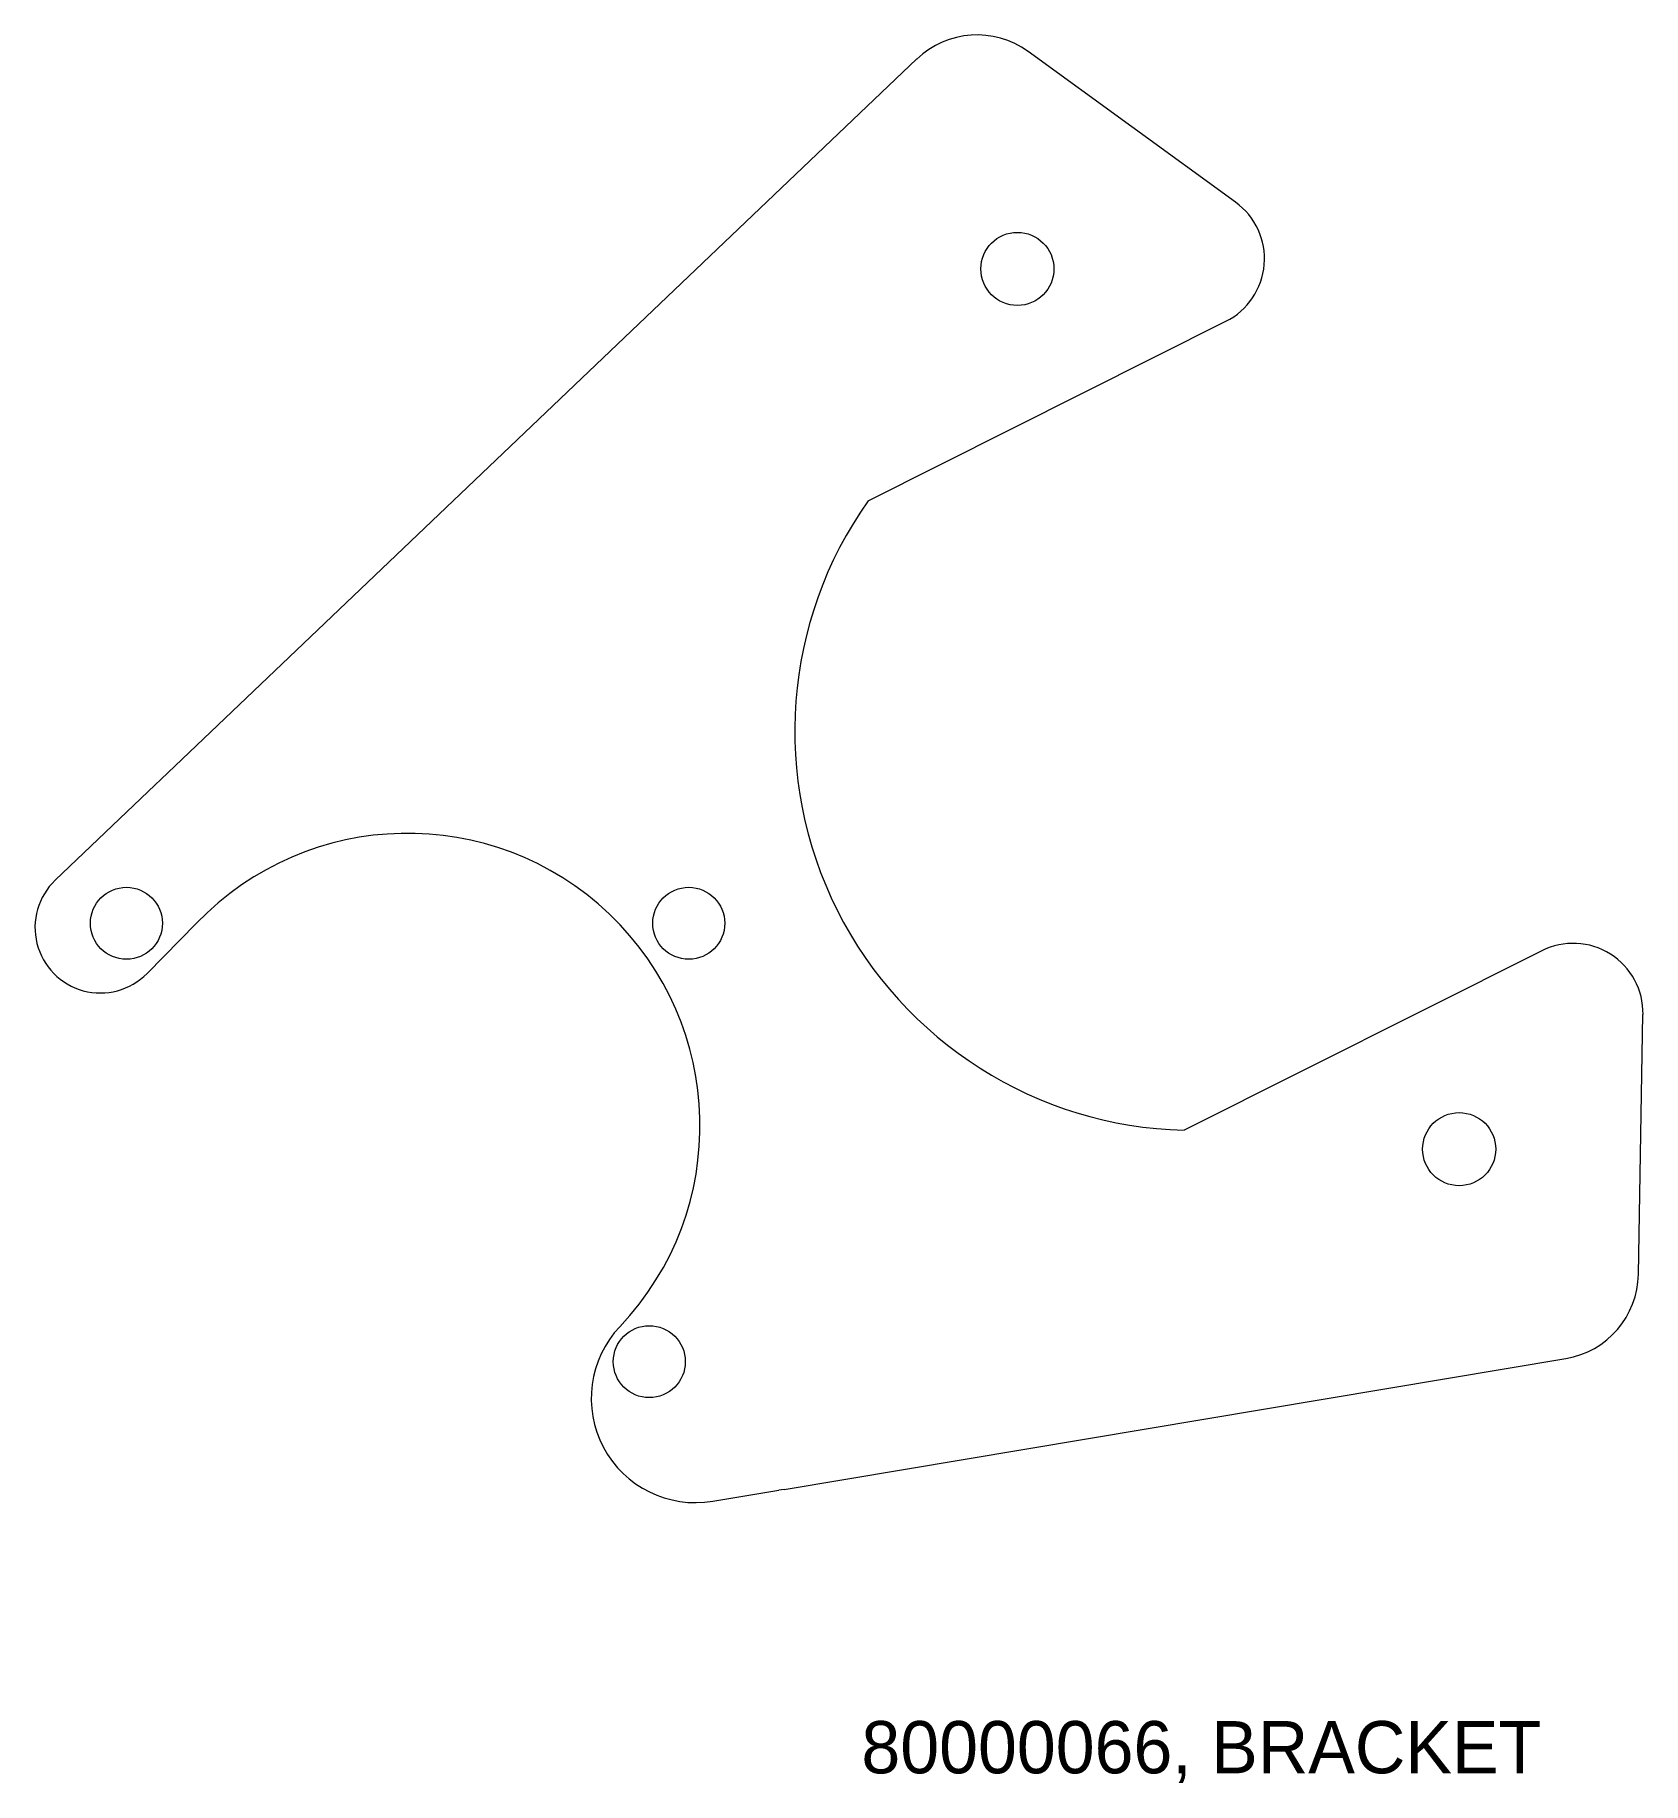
# Model space of a CAD drawing. Header units: millimetres. Extents: x 11050 to 11277, y 907 to 1154.
import ezdxf

# ---------------------------------------------------------------- set-up
doc = ezdxf.new("R2010")
doc.units = ezdxf.units.MM

msp = doc.modelspace()

# ---------------------------------------------------------------- linework, layer by layer
at = {"color": 7, "linetype": 'Continuous', "lineweight": 15}
for p, q in [((11174.65, 1150.51), (11067.96, 1048.78)), ((11219.66, 1130.27), (11190.36, 1151.55)), ((11167.78, 1088.13), (11218.28, 1113.47)), ((11067.16, 1048.02), (11053.04, 1034.55)), ((11067.96, 1048.78), (11067.16, 1048.02)), ((11072.99, 1028.46), (11065.99, 1021.37)), ((11262.87, 1024.58), (11212.37, 999.25)), ((11276.52, 978.91), (11277.16, 1015.59)), ((11155.92, 948.53), (11266.26, 967)), ((11145.84, 946.85), (11155.16, 948.41)), ((11155.92, 948.53), (11155.16, 948.41))]:
    msp.add_line(p, q, dxfattribs=at)
for centre, radius in [((11188.85, 1120.87), 5.16), ((11063.08, 1028.46), 5.08), ((11142.46, 1028.46), 5.08), ((11251.21, 996.57), 5.16), ((11136.89, 966.56), 5.08)]:
    msp.add_circle(centre, radius, dxfattribs=at)
for centre, radius, start, end in [((11183.13, 1141.61), 12.29, 54, 133.6357), ((11213.86, 1122.29), 9.87, 296.643, 54), ((11213.79, 1055.58), 56.36, 144.7276, 268.5584), ((11102.77, 999.89), 41.28, 316.5335, 136.1869), ((11059.41, 1027.86), 9.24, 133.6357, 315.3887), ((11267.3, 1015.76), 9.87, 359, 116.643), ((11264.23, 979.12), 12.29, 279.5, 359), ((11143.41, 961.37), 14.72, 136.5335, 279.5)]:
    msp.add_arc(centre, radius, start, end, dxfattribs=at)

# ---------------------------------------------------------------- texts
msp.add_text('80000066, BRACKET', height=7.3774).set_placement((11166.83, 908.43))

doc.saveas('drawing.dxf')
